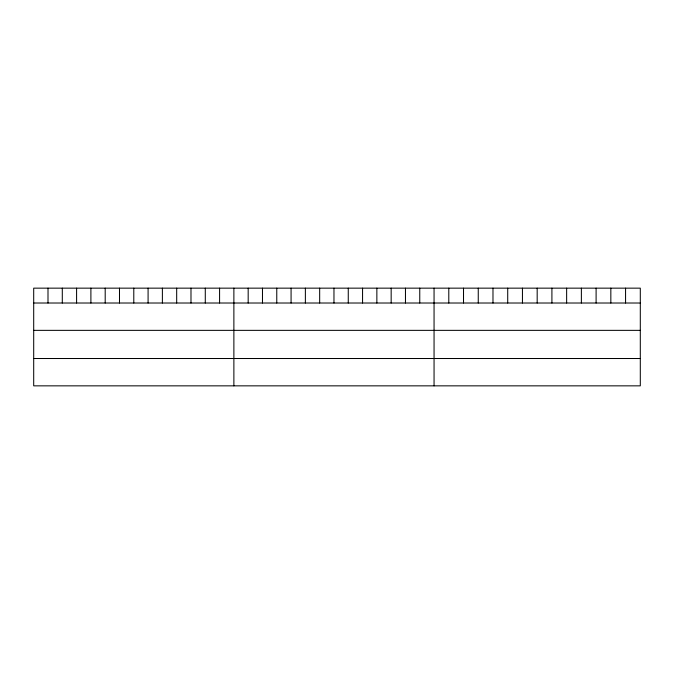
<?xml version="1.0" encoding="UTF-8"?>
<svg xmlns="http://www.w3.org/2000/svg" width="674" height="674" viewBox="0 0 674 674"><rect width="100%" height="100%" fill="white"/><g stroke="black" fill="none" stroke-linecap="round" stroke-linejoin="round"><path stroke-width="1.01" d="M640.3 303.014L640.3 385.848L33.7 385.848L33.7 288.152L640.3 288.152L640.3 303.014L33.7 303.014M33.7 330.353L640.3 330.353M33.7 358.509L640.3 358.509M625.565 288.152L625.565 303.014M610.838 288.152L610.838 303.014M596.102 288.152L596.102 303.014M581.376 288.152L581.376 303.014M566.64 288.152L566.64 303.014M551.913 288.152L551.913 303.014M537.178 288.152L537.178 303.014M522.443 288.152L522.443 303.014M507.716 288.152L507.716 303.014M492.98 288.152L492.98 303.014M478.254 288.152L478.254 303.014M463.518 288.152L463.518 303.014M448.791 288.152L448.791 303.014M434.056 288.152L434.056 385.848M419.759 288.152L419.759 303.014M405.462 288.152L405.462 303.014M391.164 288.152L391.164 303.014M376.859 288.152L376.859 303.014M362.561 288.152L362.561 303.014M348.264 288.152L348.264 303.014M333.967 288.152L333.967 303.014M319.67 288.152L319.67 303.014M305.373 288.152L305.373 303.014M291.075 288.152L291.075 303.014M276.77 288.152L276.77 303.014M262.472 288.152L262.472 303.014M248.175 288.152L248.175 303.014M233.878 288.152L233.878 385.848M219.581 288.152L219.581 303.014M205.284 288.152L205.284 303.014M190.986 288.152L190.986 303.014M176.681 288.152L176.681 303.014M162.383 288.152L162.383 303.014M148.086 288.152L148.086 303.014M133.789 288.152L133.789 303.014M119.492 288.152L119.492 303.014M105.195 288.152L105.195 303.014M90.897 288.152L90.897 303.014M76.592 288.152L76.592 303.014M62.294 288.152L62.294 303.014M47.997 288.152L47.997 303.014"/></g></svg>
